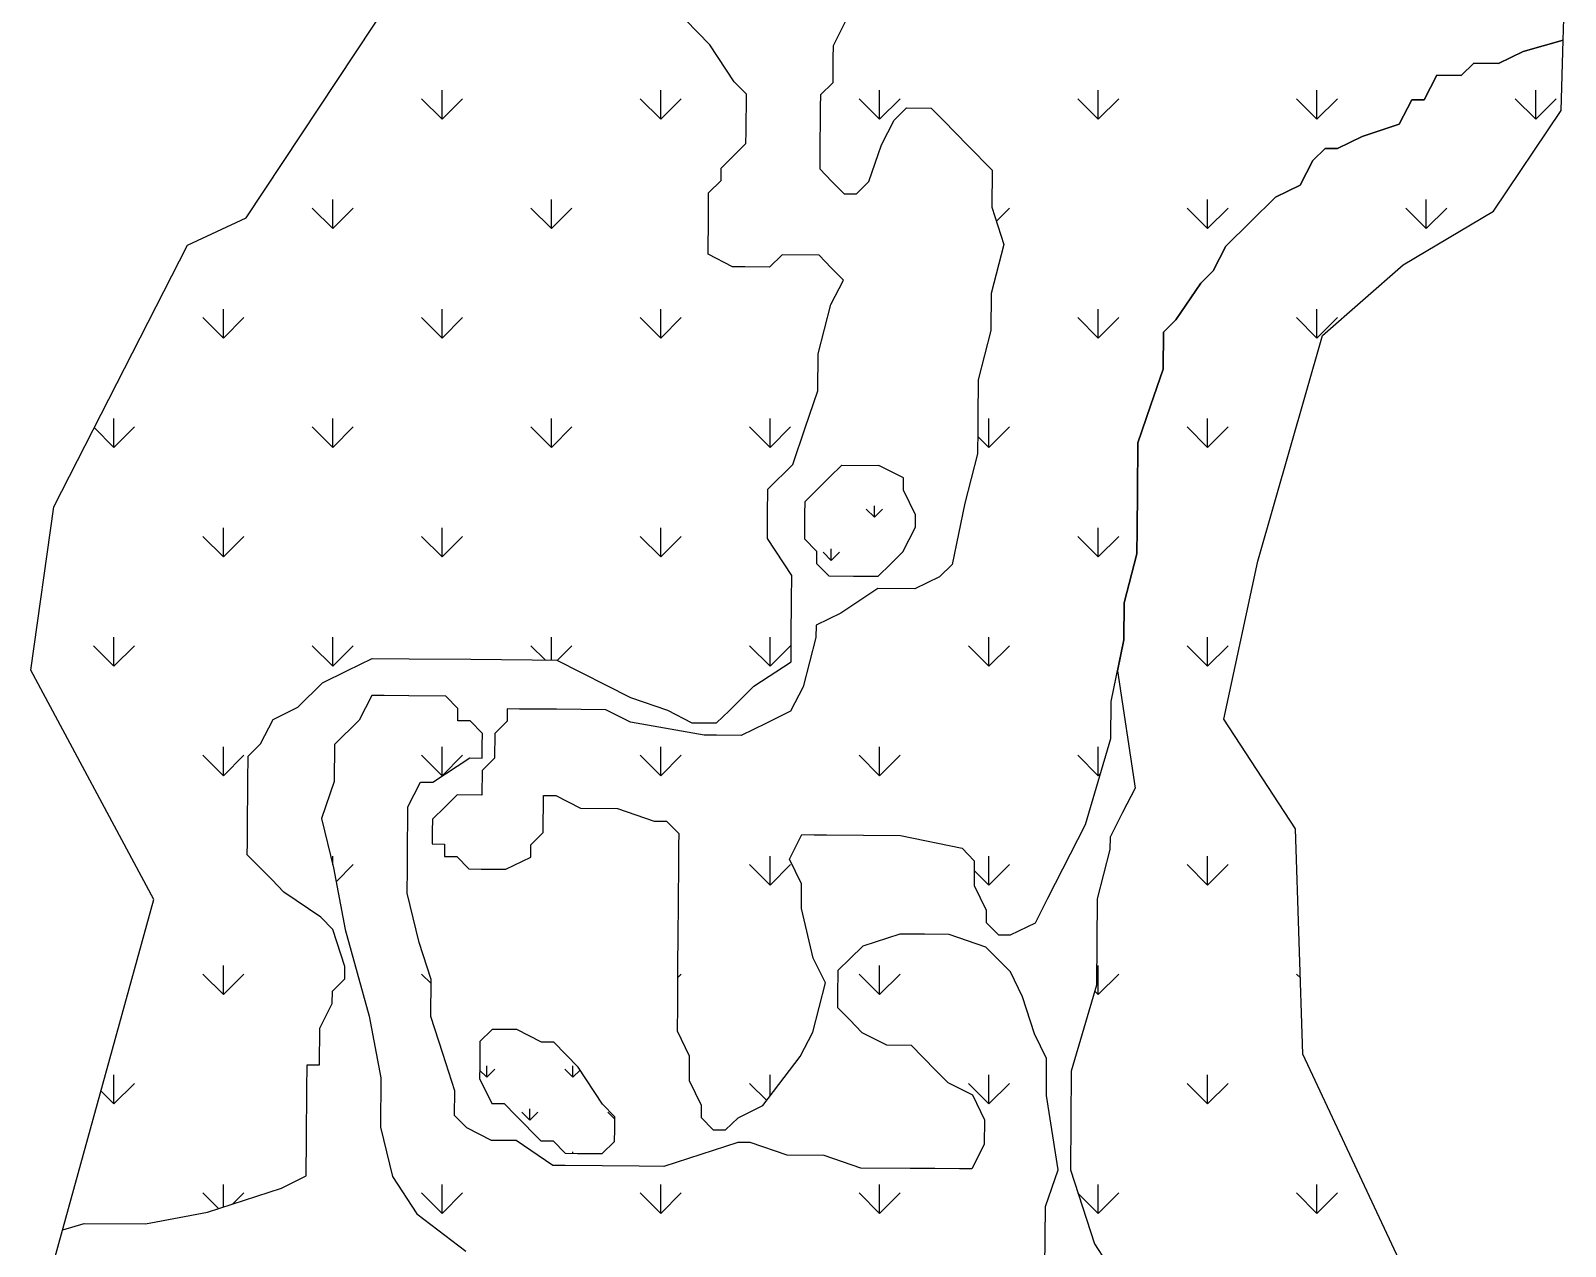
# Model space of a CAD drawing. Header units: metres. Extents: x 336353 to 340664, y 1777288 to 1780698.
# Drawn here: x 336589 to 337093, y 1777936 to 1778335 of the extents above; entities that cross this region are included whole.
import ezdxf

# ---------------------------------------------------------------- set-up
doc = ezdxf.new("R2010")
doc.units = ezdxf.units.M
doc.layers.add('MANGROOVES', color=112, linetype='Continuous')

msp = doc.modelspace()

# ---------------------------------------------------------------- linework, layer by layer
at = {"color": 3}
for p, q in [((336659.31, 1778273.84), (336724.01, 1778371.51)), ((336640.09, 1778264.91), (336659.31, 1778273.84)), ((336596.12, 1778179.03), (336640.09, 1778264.91)), ((336588.56, 1778125.31), (336596.12, 1778179.03)), ((336628.98, 1778050.1), (336588.56, 1778125.31)), ((336594.68, 1777925.64), (336628.98, 1778050.1))]:
    msp.add_line(p, q, dxfattribs=at)
at = {"layer": 'MANGROOVES'}
for p, q in [((337091.97, 1778332.17), (337092.62, 1778354.98)), ((336811.63, 1778330.71), (336803.61, 1778338.87)), ((336856.22, 1778338.44), (336852.11, 1778330.38)), ((336819.63, 1778318.5), (336811.63, 1778330.71)), ((336852.11, 1778330.38), (336852.08, 1778326.33)), ((337070.64, 1778324.55), (337078.77, 1778328.53)), ((337078.77, 1778328.53), (337070.64, 1778324.55)), ((337078.77, 1778328.53), (337091.97, 1778332.17)), ((337091.97, 1778332.17), (337078.77, 1778328.53)), ((337091.31, 1778309.09), (337091.97, 1778332.17)), ((336852.08, 1778326.33), (336852.01, 1778318.23)), ((337058.47, 1778320.6), (337062.55, 1778324.61)), ((337062.55, 1778324.61), (337058.47, 1778320.6)), ((337062.55, 1778324.61), (337070.64, 1778324.55)), ((337070.64, 1778324.55), (337062.55, 1778324.61)), ((336823.64, 1778314.42), (336819.63, 1778318.5)), ((336852.01, 1778318.23), (336847.93, 1778314.22)), ((337046.26, 1778312.6), (337050.37, 1778320.66)), ((337050.37, 1778320.66), (337046.26, 1778312.6)), ((337050.37, 1778320.66), (337058.47, 1778320.6)), ((337058.47, 1778320.6), (337050.37, 1778320.66)), ((336823.55, 1778302.27), (336823.64, 1778314.42)), ((336847.93, 1778314.22), (336847.9, 1778310.17)), ((337038.1, 1778304.57), (337042.21, 1778312.63)), ((337042.21, 1778312.63), (337038.1, 1778304.57)), ((337042.21, 1778312.63), (337046.26, 1778312.6)), ((337046.26, 1778312.6), (337042.21, 1778312.63)), ((336847.9, 1778310.17), (336847.86, 1778306.12)), ((336872.15, 1778305.93), (336876.23, 1778309.94)), ((336876.23, 1778309.94), (336884.32, 1778309.87)), ((336884.32, 1778309.87), (336888.34, 1778305.79)), ((337069.02, 1778276.02), (337091.31, 1778309.09)), ((336823.51, 1778298.23), (336823.55, 1778302.27)), ((336847.86, 1778306.12), (336847.8, 1778298.03)), ((336868.03, 1778297.86), (336872.15, 1778305.93)), ((336888.34, 1778305.79), (336896.37, 1778297.63)), ((337025.92, 1778300.62), (337038.1, 1778304.57)), ((337038.1, 1778304.57), (337025.92, 1778300.62)), ((336815.35, 1778290.2), (336823.51, 1778298.23)), ((336847.8, 1778298.03), (336847.76, 1778293.98)), ((336863.89, 1778285.75), (336868.03, 1778297.86)), ((336896.37, 1778297.63), (336904.4, 1778289.47)), ((337017.79, 1778296.64), (337025.92, 1778300.62)), ((337025.92, 1778300.62), (337017.79, 1778296.64)), ((336847.76, 1778293.98), (336847.73, 1778289.93)), ((337005.55, 1778284.59), (337009.66, 1778292.66)), ((337009.66, 1778292.66), (337005.55, 1778284.59)), ((337009.66, 1778292.66), (337013.75, 1778296.67)), ((337013.75, 1778296.67), (337009.66, 1778292.66)), ((337013.75, 1778296.67), (337017.79, 1778296.64)), ((337017.79, 1778296.64), (337013.75, 1778296.67)), ((336815.32, 1778286.15), (336815.35, 1778290.2)), ((336847.73, 1778289.93), (336851.75, 1778285.85)), ((336904.4, 1778289.47), (336904.3, 1778277.32)), ((336811.17, 1778274.04), (336811.24, 1778282.13)), ((336811.24, 1778282.13), (336815.32, 1778286.15)), ((336851.75, 1778285.85), (336855.76, 1778281.77)), ((336859.81, 1778281.74), (336863.89, 1778285.75)), ((336997.42, 1778280.61), (337005.55, 1778284.59)), ((337005.55, 1778284.59), (336997.42, 1778280.61)), ((336855.76, 1778281.77), (336859.81, 1778281.74)), ((336904.3, 1778277.32), (336908.25, 1778265.15)), ((336989.26, 1778272.58), (336997.42, 1778280.61)), ((336997.42, 1778280.61), (336989.26, 1778272.58)), ((336811.07, 1778261.89), (336811.17, 1778274.04)), ((336981.1, 1778264.55), (336989.26, 1778272.58)), ((336989.26, 1778272.58), (336981.1, 1778264.55)), ((337039.35, 1778258.47), (337069.02, 1778276.02)), ((336819.13, 1778257.78), (336811.07, 1778261.89)), ((336908.25, 1778265.15), (336904.07, 1778248.99)), ((336976.99, 1778256.49), (336981.1, 1778264.55)), ((336981.1, 1778264.55), (336976.99, 1778256.49)), ((336823.18, 1778257.74), (336819.13, 1778257.78)), ((336831.28, 1778257.68), (336823.18, 1778257.74)), ((336835.36, 1778261.69), (336831.28, 1778257.68)), ((336847.5, 1778261.59), (336835.36, 1778261.69)), ((336851.51, 1778257.51), (336847.5, 1778261.59)), ((336855.53, 1778253.43), (336851.51, 1778257.51)), ((337012.92, 1778235.27), (337039.35, 1778258.47)), ((336851.42, 1778245.37), (336855.53, 1778253.43)), ((336964.71, 1778240.4), (336972.91, 1778252.47)), ((336972.91, 1778252.47), (336964.71, 1778240.4)), ((336972.91, 1778252.47), (336976.99, 1778256.49)), ((336976.99, 1778256.49), (336972.91, 1778252.47)), ((336904.07, 1778248.99), (336903.97, 1778236.84)), ((336847.24, 1778229.21), (336851.42, 1778245.37)), ((336903.97, 1778236.84), (336899.79, 1778220.68)), ((336960.63, 1778236.38), (336964.71, 1778240.4)), ((336964.71, 1778240.4), (336960.63, 1778236.38)), ((336960.53, 1778224.24), (336960.63, 1778236.38)), ((336960.63, 1778236.38), (336960.53, 1778224.24)), ((336991.68, 1778161.19), (337012.92, 1778235.27)), ((336847.14, 1778217.06), (336847.24, 1778229.21)), ((336956.39, 1778212.12), (336960.53, 1778224.24)), ((336960.53, 1778224.24), (336956.39, 1778212.12)), ((336842.99, 1778204.95), (336847.14, 1778217.06)), ((336899.79, 1778220.68), (336899.69, 1778208.54)), ((336952.24, 1778200.01), (336956.39, 1778212.12)), ((336956.39, 1778212.12), (336952.24, 1778200.01)), ((336899.69, 1778208.54), (336899.66, 1778204.49)), ((336838.84, 1778192.84), (336842.99, 1778204.95)), ((336899.66, 1778204.49), (336899.59, 1778196.39)), ((336899.59, 1778196.39), (336895.41, 1778180.23)), ((336952.11, 1778183.82), (336952.24, 1778200.01)), ((336952.24, 1778200.01), (336952.11, 1778183.82)), ((336830.68, 1778184.81), (336838.84, 1778192.84)), ((336855.03, 1778192.71), (336850.95, 1778188.69)), ((336855.03, 1778192.71), (336867.18, 1778192.61)), ((336875.24, 1778188.5), (336867.18, 1778192.61)), ((336850.95, 1778188.69), (336846.87, 1778184.68)), ((336875.2, 1778184.45), (336875.24, 1778188.5)), ((336830.62, 1778176.71), (336830.68, 1778184.81)), ((336846.87, 1778184.68), (336842.79, 1778180.66)), ((336879.19, 1778176.32), (336875.2, 1778184.45)), ((336952.01, 1778171.68), (336952.11, 1778183.82)), ((336952.11, 1778183.82), (336952.01, 1778171.68)), ((336830.55, 1778168.62), (336830.62, 1778176.71)), ((336842.76, 1778176.62), (336842.69, 1778168.52)), ((336842.79, 1778180.66), (336842.76, 1778176.62)), ((336879.15, 1778172.27), (336879.19, 1778176.32)), ((336895.41, 1778180.23), (336891.2, 1778160.03)), ((336875.04, 1778164.21), (336879.15, 1778172.27)), ((336951.94, 1778163.58), (336952.01, 1778171.68)), ((336952.01, 1778171.68), (336951.94, 1778163.58)), ((336838.55, 1778156.41), (336830.55, 1778168.62)), ((336842.69, 1778168.52), (336846.71, 1778164.44)), ((336846.71, 1778164.44), (336846.67, 1778160.39)), ((336870.96, 1778160.19), (336875.04, 1778164.21)), ((336947.76, 1778147.42), (336951.94, 1778163.58)), ((336951.94, 1778163.58), (336947.76, 1778147.42)), ((336980.48, 1778109.3), (336991.68, 1778161.19)), ((336838.48, 1778148.31), (336838.55, 1778156.41)), ((336846.67, 1778160.39), (336850.69, 1778156.31)), ((336850.69, 1778156.31), (336858.78, 1778156.24)), ((336858.78, 1778156.24), (336862.83, 1778156.21)), ((336862.83, 1778156.21), (336866.88, 1778156.18)), ((336866.88, 1778156.18), (336870.96, 1778160.19)), ((336887.12, 1778156.01), (336878.99, 1778152.03)), ((336891.2, 1778160.03), (336887.12, 1778156.01)), ((336866.85, 1778152.13), (336854.64, 1778144.13)), ((336878.99, 1778152.03), (336866.85, 1778152.13)), ((336838.38, 1778136.17), (336838.48, 1778148.31)), ((336947.66, 1778135.28), (336947.76, 1778147.42)), ((336947.76, 1778147.42), (336947.66, 1778135.28)), ((336854.64, 1778144.13), (336846.51, 1778140.15)), ((336838.35, 1778132.12), (336838.38, 1778136.17)), ((336846.48, 1778136.1), (336842.3, 1778119.94)), ((336846.51, 1778140.15), (336846.48, 1778136.1)), ((336838.31, 1778128.07), (336838.35, 1778132.12)), ((336943.45, 1778115.07), (336947.66, 1778135.28)), ((336947.66, 1778135.28), (336945.56, 1778125.17)), ((336692.57, 1778125.21), (336700.7, 1778129.19)), ((336700.7, 1778129.19), (336712.84, 1778129.09)), ((336712.84, 1778129.09), (336733.08, 1778128.93)), ((336733.08, 1778128.93), (336753.32, 1778128.76)), ((336753.32, 1778128.76), (336761.41, 1778128.7)), ((336761.41, 1778128.7), (336785.6, 1778116.36)), ((336826.11, 1778120.07), (336838.31, 1778128.07)), ((336676.28, 1778113.2), (336684.44, 1778121.23)), ((336684.44, 1778121.23), (336692.57, 1778125.21)), ((336945.56, 1778125.17), (336951.31, 1778086.66)), ((336700.6, 1778117.05), (336696.49, 1778108.99)), ((336704.65, 1778117.02), (336700.6, 1778117.05)), ((336712.74, 1778116.95), (336704.65, 1778117.02)), ((336724.89, 1778116.85), (336712.74, 1778116.95)), ((336728.9, 1778112.77), (336724.89, 1778116.85)), ((336785.6, 1778116.36), (336797.71, 1778112.21)), ((336817.95, 1778112.04), (336826.11, 1778120.07)), ((336842.3, 1778119.94), (336838.18, 1778111.88)), ((336668.15, 1778109.22), (336676.28, 1778113.2)), ((336728.87, 1778108.72), (336728.9, 1778112.77)), ((336745.09, 1778112.64), (336745.06, 1778108.59)), ((336749.14, 1778112.6), (336745.09, 1778112.64)), ((336761.28, 1778112.51), (336749.14, 1778112.6)), ((336777.47, 1778112.37), (336761.28, 1778112.51)), ((336785.53, 1778108.26), (336777.47, 1778112.37)), ((336797.71, 1778112.21), (336805.77, 1778108.09)), ((336813.86, 1778108.03), (336817.95, 1778112.04)), ((336838.18, 1778111.88), (336830.05, 1778107.9)), ((336943.35, 1778102.92), (336943.45, 1778115.07)), ((336664.04, 1778101.15), (336668.15, 1778109.22)), ((336696.49, 1778108.99), (336688.33, 1778100.96)), ((336732.91, 1778108.69), (336728.87, 1778108.72)), ((336736.93, 1778104.61), (336732.91, 1778108.69)), ((336745.06, 1778108.59), (336740.98, 1778104.57)), ((336809.78, 1778104.01), (336785.53, 1778108.26)), ((336805.77, 1778108.09), (336813.86, 1778108.03)), ((336830.05, 1778107.9), (336821.93, 1778103.91)), ((337003.96, 1778073.29), (336980.48, 1778109.3)), ((336659.96, 1778097.14), (336664.04, 1778101.15)), ((336688.33, 1778100.96), (336688.23, 1778088.81)), ((336736.86, 1778096.51), (336736.9, 1778100.56)), ((336736.9, 1778100.56), (336736.93, 1778104.61)), ((336740.98, 1778104.57), (336740.91, 1778096.48)), ((336813.83, 1778103.98), (336809.78, 1778104.01)), ((336821.93, 1778103.91), (336813.83, 1778103.98)), ((336935.03, 1778074.65), (336943.35, 1778102.92)), ((336659.89, 1778089.04), (336659.96, 1778097.14)), ((336720.61, 1778088.55), (336732.82, 1778096.54)), ((336732.82, 1778096.54), (336736.86, 1778096.51)), ((336740.91, 1778096.48), (336736.83, 1778092.46)), ((336736.83, 1778092.46), (336736.76, 1778084.37)), ((336659.86, 1778084.99), (336659.89, 1778089.04)), ((336688.23, 1778088.81), (336684.08, 1778076.7)), ((336712.45, 1778080.52), (336716.56, 1778088.58)), ((336716.56, 1778088.58), (336720.61, 1778088.55)), ((336951.31, 1778086.66), (336947.2, 1778078.6)), ((336659.79, 1778076.9), (336659.86, 1778084.99)), ((336712.41, 1778076.47), (336712.45, 1778080.52)), ((336724.59, 1778080.42), (336720.51, 1778076.4)), ((336728.67, 1778084.43), (336724.59, 1778080.42)), ((336736.76, 1778084.37), (336728.67, 1778084.43)), ((336756.97, 1778080.15), (336757, 1778084.2)), ((336757, 1778084.2), (336761.05, 1778084.17)), ((336761.05, 1778084.17), (336769.11, 1778080.05)), ((336659.76, 1778072.85), (336659.79, 1778076.9)), ((336684.08, 1778076.7), (336688, 1778060.47)), ((336712.35, 1778068.37), (336712.41, 1778076.47)), ((336720.51, 1778076.4), (336720.47, 1778072.35)), ((336756.9, 1778072.06), (336756.94, 1778076.11)), ((336756.94, 1778076.11), (336756.97, 1778080.15)), ((336769.11, 1778080.05), (336781.25, 1778079.96)), ((336781.25, 1778079.96), (336793.36, 1778075.81)), ((336793.36, 1778075.81), (336797.41, 1778075.78)), ((336797.41, 1778075.78), (336801.42, 1778071.69)), ((336947.2, 1778078.6), (336943.09, 1778070.54)), ((336659.73, 1778068.8), (336659.76, 1778072.85)), ((336720.47, 1778072.35), (336720.44, 1778068.31)), ((336752.82, 1778068.04), (336756.9, 1778072.06)), ((336801.42, 1778071.69), (336801.39, 1778067.65)), ((336837.79, 1778063.3), (336841.9, 1778071.36)), ((336841.9, 1778071.36), (336845.95, 1778071.33)), ((336845.95, 1778071.33), (336849.99, 1778071.3)), ((336849.99, 1778071.3), (336874.28, 1778071.1)), ((336874.28, 1778071.1), (336894.48, 1778066.89)), ((336922.68, 1778050.46), (336935.03, 1778074.65)), ((336943.09, 1778070.54), (336943.05, 1778066.49)), ((337006.44, 1777999.29), (337003.96, 1778073.29)), ((336659.7, 1778064.75), (336659.73, 1778068.8)), ((336712.28, 1778060.28), (336712.35, 1778068.37)), ((336720.44, 1778068.31), (336724.49, 1778068.27)), ((336724.49, 1778068.27), (336724.46, 1778064.23)), ((336752.79, 1778063.99), (336752.82, 1778068.04)), ((336801.39, 1778067.65), (336801.36, 1778063.6)), ((336894.48, 1778066.89), (336898.5, 1778062.81)), ((336943.05, 1778066.49), (336938.87, 1778050.33)), ((336663.71, 1778060.67), (336659.7, 1778064.75)), ((336667.72, 1778056.59), (336663.71, 1778060.67)), ((336688, 1778060.47), (336691.88, 1778040.2)), ((336712.21, 1778052.18), (336712.28, 1778060.28)), ((336724.46, 1778064.23), (336728.5, 1778064.19)), ((336728.5, 1778064.19), (336732.52, 1778060.11)), ((336744.66, 1778060.01), (336752.79, 1778063.99)), ((336801.36, 1778063.6), (336801.23, 1778047.41)), ((336841.77, 1778055.17), (336837.79, 1778063.3)), ((336898.5, 1778062.81), (336898.43, 1778054.71)), ((336671.74, 1778052.51), (336667.72, 1778056.59)), ((336732.52, 1778060.11), (336736.57, 1778060.08)), ((336736.57, 1778060.08), (336740.61, 1778060.05)), ((336740.61, 1778060.05), (336744.66, 1778060.01)), ((336841.7, 1778047.07), (336841.77, 1778055.17)), ((336683.82, 1778044.31), (336671.74, 1778052.51)), ((336716.13, 1778035.95), (336712.21, 1778052.18)), ((336898.43, 1778054.71), (336902.41, 1778046.58)), ((336918.57, 1778042.4), (336922.68, 1778050.46)), ((336938.87, 1778050.33), (336938.64, 1778021.99)), ((336801.23, 1778047.41), (336801.16, 1778039.31)), ((336845.62, 1778030.85), (336841.7, 1778047.07)), ((336902.41, 1778046.58), (336902.38, 1778042.53)), ((336687.83, 1778040.23), (336683.82, 1778044.31)), ((336691.78, 1778028.06), (336687.83, 1778040.23)), ((336691.88, 1778040.2), (336699.74, 1778011.8)), ((336902.38, 1778042.53), (336906.4, 1778038.45)), ((336910.44, 1778038.42), (336918.57, 1778042.4)), ((336720.08, 1778023.78), (336716.13, 1778035.95)), ((336801.16, 1778039.31), (336801.06, 1778027.16)), ((336874.02, 1778038.71), (336861.84, 1778034.77)), ((336882.11, 1778038.65), (336874.02, 1778038.71)), ((336890.21, 1778038.58), (336882.11, 1778038.65)), ((336902.32, 1778034.43), (336890.21, 1778038.58)), ((336906.4, 1778038.45), (336910.44, 1778038.42)), ((336849.6, 1778022.72), (336845.62, 1778030.85)), ((336857.76, 1778030.75), (336853.68, 1778026.74)), ((336861.84, 1778034.77), (336857.76, 1778030.75)), ((336910.34, 1778026.27), (336902.32, 1778034.43)), ((336691.75, 1778024.01), (336691.78, 1778028.06)), ((336801.06, 1778027.16), (336801.03, 1778023.12)), ((336853.68, 1778026.74), (336853.61, 1778018.64)), ((336914.33, 1778018.14), (336910.34, 1778026.27)), ((336687.63, 1778015.94), (336687.67, 1778019.99)), ((336687.67, 1778019.99), (336691.75, 1778024.01)), ((336719.98, 1778011.63), (336720.08, 1778023.78)), ((336801.03, 1778023.12), (336801, 1778019.07)), ((336845.42, 1778006.56), (336849.6, 1778022.72)), ((336938.64, 1778021.99), (336930.32, 1777993.72)), ((336683.52, 1778007.88), (336687.63, 1778015.94)), ((336800.96, 1778015.02), (336800.9, 1778006.92)), ((336801, 1778019.07), (336800.96, 1778015.02)), ((336853.61, 1778018.64), (336853.58, 1778014.59)), ((336918.27, 1778005.97), (336914.33, 1778018.14)), ((336699.74, 1778011.8), (336703.62, 1777991.52)), ((336723.93, 1777999.46), (336719.98, 1778011.63)), ((336853.58, 1778014.59), (336857.59, 1778010.51)), ((336857.59, 1778010.51), (336861.61, 1778006.43)), ((336683.42, 1777995.74), (336683.52, 1778007.88)), ((336740.18, 1778007.42), (336736.1, 1778003.4)), ((336744.23, 1778007.39), (336740.18, 1778007.42)), ((336748.28, 1778007.35), (336744.23, 1778007.39)), ((336756.34, 1778003.24), (336748.28, 1778007.35)), ((336800.9, 1778006.92), (336804.88, 1777998.79)), ((336841.31, 1777998.5), (336845.42, 1778006.56)), ((336861.61, 1778006.43), (336869.67, 1778002.31)), ((336922.26, 1777997.84), (336918.27, 1778005.97)), ((336736.1, 1778003.4), (336736.07, 1777999.36)), ((336760.39, 1778003.21), (336756.34, 1778003.24)), ((336768.42, 1777995.04), (336760.39, 1778003.21)), ((336869.67, 1778002.31), (336877.77, 1778002.25)), ((336877.77, 1778002.25), (336885.79, 1777994.09)), ((336679.31, 1777987.67), (336679.37, 1777995.77)), ((336679.37, 1777995.77), (336683.42, 1777995.74)), ((336727.88, 1777987.28), (336723.93, 1777999.46)), ((336736.04, 1777995.31), (336736, 1777991.26)), ((336736.07, 1777999.36), (336736.04, 1777995.31)), ((336776.41, 1777982.83), (336768.42, 1777995.04)), ((336804.88, 1777998.79), (336804.81, 1777990.7)), ((336829.03, 1777982.4), (336841.31, 1777998.5)), ((336922.16, 1777985.69), (336922.26, 1777997.84)), ((337039.64, 1777928.29), (337006.44, 1777999.29)), ((336703.62, 1777991.52), (336703.49, 1777975.33)), ((336736, 1777991.26), (336739.99, 1777983.13)), ((336804.81, 1777990.7), (336808.79, 1777982.57)), ((336885.79, 1777994.09), (336889.81, 1777990)), ((336889.81, 1777990), (336897.87, 1777985.89)), ((336930.32, 1777993.72), (336930.19, 1777977.53)), ((336679.17, 1777971.48), (336679.31, 1777987.67)), ((336727.81, 1777979.18), (336727.88, 1777987.28)), ((336897.87, 1777985.89), (336901.85, 1777977.76)), ((336926.01, 1777961.37), (336922.16, 1777985.69)), ((336739.99, 1777983.13), (336744.03, 1777983.1)), ((336744.03, 1777983.1), (336748.05, 1777979.02)), ((336780.43, 1777978.75), (336776.41, 1777982.83)), ((336808.79, 1777982.57), (336808.76, 1777978.52)), ((336820.9, 1777978.42), (336829.03, 1777982.4)), ((336703.49, 1777975.33), (336707.41, 1777959.11)), ((336731.82, 1777975.1), (336727.81, 1777979.18)), ((336739.89, 1777970.99), (336731.82, 1777975.1)), ((336748.05, 1777979.02), (336756.08, 1777970.85)), ((336780.36, 1777970.66), (336780.39, 1777974.7)), ((336780.39, 1777974.7), (336780.43, 1777978.75)), ((336808.76, 1777978.52), (336812.77, 1777974.44)), ((336816.82, 1777974.41), (336820.9, 1777978.42)), ((336901.85, 1777977.76), (336901.79, 1777969.66)), ((336930.19, 1777977.53), (336930.05, 1777961.34)), ((336679.07, 1777959.34), (336679.17, 1777971.48)), ((336747.98, 1777970.92), (336739.89, 1777970.99)), ((336760.06, 1777962.72), (336747.98, 1777970.92)), ((336756.08, 1777970.85), (336760.12, 1777970.82)), ((336760.12, 1777970.82), (336764.14, 1777966.74)), ((336776.28, 1777966.64), (336780.36, 1777970.66)), ((336820.84, 1777970.33), (336808.66, 1777966.38)), ((336812.77, 1777974.44), (336816.82, 1777974.41)), ((336824.88, 1777970.29), (336820.84, 1777970.33)), ((336836.99, 1777966.14), (336824.88, 1777970.29)), ((336901.79, 1777969.66), (336897.67, 1777961.6)), ((336764.14, 1777966.74), (336768.19, 1777966.71)), ((336768.19, 1777966.71), (336776.28, 1777966.64)), ((336808.66, 1777966.38), (336796.49, 1777962.43)), ((336849.14, 1777966.05), (336836.99, 1777966.14)), ((336861.25, 1777961.9), (336849.14, 1777966.05)), ((336764.11, 1777962.69), (336760.06, 1777962.72)), ((336788.39, 1777962.49), (336764.11, 1777962.69)), ((336796.49, 1777962.43), (336788.39, 1777962.49)), ((336877.44, 1777961.77), (336861.25, 1777961.9)), ((336885.53, 1777961.7), (336877.44, 1777961.77)), ((336893.63, 1777961.63), (336885.53, 1777961.7)), ((336897.67, 1777961.6), (336893.63, 1777961.63)), ((336921.86, 1777949.26), (336926.01, 1777961.37)), ((336930.05, 1777961.34), (336934, 1777949.16)), ((336658.77, 1777951.41), (336670.95, 1777955.35)), ((336670.95, 1777955.35), (336679.07, 1777959.34)), ((336707.41, 1777959.11), (336715.4, 1777946.9)), ((336646.6, 1777947.46), (336658.77, 1777951.41)), ((336626.32, 1777943.57), (336646.6, 1777947.46)), ((336715.4, 1777946.9), (336731.49, 1777934.62)), ((336921.69, 1777929.02), (336921.86, 1777949.26)), ((336934, 1777949.16), (336937.95, 1777936.98)), ((336599.08, 1777941.6), (336606.09, 1777943.74)), ((336606.09, 1777943.74), (336626.32, 1777943.57)), ((336937.95, 1777936.98), (336945.95, 1777924.77))]:
    msp.add_line(p, q, dxfattribs=at)
at = {"layer": 'MANGROOVES', "linetype": 'Continuous'}
for p, q in [((336723.68, 1778306.24), (336716.95, 1778312.97)), ((336723.68, 1778306.24), (336723.68, 1778315.76)), ((336723.68, 1778306.24), (336730.42, 1778312.97)), ((336795.53, 1778306.24), (336788.79, 1778312.97)), ((336795.53, 1778306.24), (336795.53, 1778315.76)), ((336795.53, 1778306.24), (336802.26, 1778312.97)), ((336867.37, 1778306.24), (336860.63, 1778312.97)), ((336867.37, 1778306.24), (336867.37, 1778315.76)), ((336867.37, 1778306.24), (336874.1, 1778312.97)), ((336939.21, 1778306.24), (336932.47, 1778312.97)), ((336939.21, 1778306.24), (336939.21, 1778315.76)), ((336939.21, 1778306.24), (336945.94, 1778312.97)), ((337011.05, 1778306.24), (337004.32, 1778312.97)), ((337011.05, 1778306.24), (337011.05, 1778315.76)), ((337011.05, 1778306.24), (337017.79, 1778312.97)), ((337082.89, 1778306.24), (337076.16, 1778312.97)), ((337082.89, 1778306.24), (337082.89, 1778315.76)), ((337082.89, 1778306.24), (337089.63, 1778312.97)), ((336687.76, 1778270.32), (336681.03, 1778277.05)), ((336687.76, 1778270.32), (336687.76, 1778279.84)), ((336687.76, 1778270.32), (336694.5, 1778277.05)), ((336759.6, 1778270.32), (336752.87, 1778277.05)), ((336759.6, 1778270.32), (336759.6, 1778279.84)), ((336759.6, 1778270.32), (336766.34, 1778277.05)), ((336905.77, 1778272.79), (336910.02, 1778277.05)), ((336975.13, 1778270.32), (336968.4, 1778277.05)), ((336975.13, 1778270.32), (336975.13, 1778279.84)), ((336975.13, 1778270.32), (336981.87, 1778277.05)), ((337046.97, 1778270.32), (337040.24, 1778277.05)), ((337046.97, 1778270.32), (337046.97, 1778279.84)), ((337046.97, 1778270.32), (337053.71, 1778277.05)), ((336651.84, 1778234.4), (336651.84, 1778243.92)), ((336723.68, 1778234.4), (336723.68, 1778243.92)), ((336795.53, 1778234.4), (336795.53, 1778243.92)), ((336939.21, 1778234.4), (336939.21, 1778243.92)), ((337011.05, 1778234.4), (337011.05, 1778243.92)), ((336651.84, 1778234.4), (336645.11, 1778241.13)), ((336651.84, 1778234.4), (336658.58, 1778241.13)), ((336723.68, 1778234.4), (336716.95, 1778241.13)), ((336723.68, 1778234.4), (336730.42, 1778241.13)), ((336795.53, 1778234.4), (336788.79, 1778241.13)), ((336795.53, 1778234.4), (336802.26, 1778241.13)), ((336939.21, 1778234.4), (336932.47, 1778241.13)), ((336939.21, 1778234.4), (336945.94, 1778241.13)), ((337011.05, 1778234.4), (337004.32, 1778241.13)), ((337011.05, 1778234.4), (337017.79, 1778241.13)), ((336615.92, 1778198.47), (336615.92, 1778208)), ((336687.76, 1778198.47), (336687.76, 1778208)), ((336759.6, 1778198.47), (336759.6, 1778208)), ((336831.45, 1778198.47), (336831.45, 1778208)), ((336903.29, 1778198.47), (336903.29, 1778208)), ((336975.13, 1778198.47), (336975.13, 1778208)), ((336615.92, 1778198.48), (336609.41, 1778204.98)), ((336615.92, 1778198.48), (336622.66, 1778205.21)), ((336687.76, 1778198.48), (336681.03, 1778205.21)), ((336687.76, 1778198.48), (336694.5, 1778205.21)), ((336759.6, 1778198.48), (336752.87, 1778205.21)), ((336759.6, 1778198.48), (336766.34, 1778205.21)), ((336831.45, 1778198.48), (336824.71, 1778205.21)), ((336831.45, 1778198.48), (336838.18, 1778205.21)), ((336903.29, 1778198.48), (336899.64, 1778202.13)), ((336903.29, 1778198.48), (336910.02, 1778205.21)), ((336975.13, 1778198.48), (336968.4, 1778205.21)), ((336975.13, 1778198.48), (336981.87, 1778205.21)), ((336865.67, 1778175.56), (336863.02, 1778178.22)), ((336865.67, 1778175.57), (336865.67, 1778179.32)), ((336865.67, 1778175.56), (336868.32, 1778178.22)), ((336651.84, 1778162.55), (336651.84, 1778172.08)), ((336723.68, 1778162.55), (336723.68, 1778172.08)), ((336795.53, 1778162.55), (336795.53, 1778172.08)), ((336939.21, 1778162.55), (336939.21, 1778172.08)), ((336651.84, 1778162.55), (336645.11, 1778169.29)), ((336651.84, 1778162.55), (336658.58, 1778169.29)), ((336723.68, 1778162.55), (336716.95, 1778169.29)), ((336723.68, 1778162.55), (336730.42, 1778169.29)), ((336795.53, 1778162.55), (336788.79, 1778169.29)), ((336795.53, 1778162.55), (336802.26, 1778169.29)), ((336939.21, 1778162.55), (336932.47, 1778169.29)), ((336939.21, 1778162.55), (336945.94, 1778169.29)), ((336851.53, 1778161.42), (336848.88, 1778164.07)), ((336851.53, 1778161.42), (336851.53, 1778165.17)), ((336851.53, 1778161.42), (336854.18, 1778164.07)), ((336615.92, 1778126.63), (336615.92, 1778136.16)), ((336687.76, 1778126.63), (336687.76, 1778136.16)), ((336759.6, 1778128.71), (336759.6, 1778136.16)), ((336831.45, 1778126.63), (336831.45, 1778136.16)), ((336903.29, 1778126.63), (336903.29, 1778136.16)), ((336975.13, 1778126.63), (336975.13, 1778136.16)), ((336615.92, 1778126.63), (336609.19, 1778133.37)), ((336615.92, 1778126.63), (336622.66, 1778133.37)), ((336687.76, 1778126.63), (336681.03, 1778133.37)), ((336687.76, 1778126.63), (336694.5, 1778133.37)), ((336757.51, 1778128.73), (336752.87, 1778133.37)), ((336761.58, 1778128.61), (336766.34, 1778133.37)), ((336831.45, 1778126.63), (336824.71, 1778133.37)), ((336831.45, 1778126.63), (336838.18, 1778133.37)), ((336903.29, 1778126.63), (336896.55, 1778133.37)), ((336903.29, 1778126.63), (336910.02, 1778133.37)), ((336975.13, 1778126.63), (336968.4, 1778133.37)), ((336975.13, 1778126.63), (336981.87, 1778133.37)), ((336651.84, 1778090.71), (336645.11, 1778097.45)), ((336651.84, 1778090.71), (336651.84, 1778100.24)), ((336651.84, 1778090.71), (336658.58, 1778097.45)), ((336723.68, 1778090.71), (336716.95, 1778097.45)), ((336723.68, 1778090.71), (336723.68, 1778100.24)), ((336723.68, 1778090.71), (336730.42, 1778097.45)), ((336795.53, 1778090.71), (336788.79, 1778097.45)), ((336795.53, 1778090.71), (336795.53, 1778100.24)), ((336795.53, 1778090.71), (336802.26, 1778097.45)), ((336867.37, 1778090.71), (336860.63, 1778097.45)), ((336867.37, 1778090.71), (336867.37, 1778100.24)), ((336867.37, 1778090.71), (336874.1, 1778097.45)), ((336939.21, 1778090.71), (336932.47, 1778097.45)), ((336939.21, 1778090.71), (336939.21, 1778100.24)), ((336939.21, 1778090.71), (336939.98, 1778091.49)), ((336687.76, 1778061.44), (336687.76, 1778064.32)), ((336688.87, 1778055.9), (336694.5, 1778061.53)), ((336831.45, 1778054.79), (336824.71, 1778061.53)), ((336831.45, 1778054.79), (336831.45, 1778064.32)), ((336831.45, 1778054.79), (336838.18, 1778061.53)), ((336903.29, 1778054.79), (336903.29, 1778064.32)), ((336903.29, 1778054.79), (336910.02, 1778061.53)), ((336975.13, 1778054.79), (336968.4, 1778061.53)), ((336975.13, 1778054.79), (336975.13, 1778064.32)), ((336975.13, 1778054.79), (336981.87, 1778061.53)), ((336903.29, 1778054.79), (336898.47, 1778059.61)), ((336651.84, 1778018.87), (336645.11, 1778025.61)), ((336651.84, 1778018.87), (336651.84, 1778028.39)), ((336651.84, 1778018.87), (336658.58, 1778025.61)), ((336720.07, 1778022.49), (336716.95, 1778025.61)), ((336801.04, 1778024.38), (336802.26, 1778025.61)), ((336867.37, 1778018.87), (336860.63, 1778025.61)), ((336867.37, 1778018.87), (336867.37, 1778028.39)), ((336867.37, 1778018.87), (336874.1, 1778025.61)), ((336939.21, 1778018.87), (336939.21, 1778028.39)), ((336939.21, 1778018.87), (336945.94, 1778025.61)), ((337005.6, 1778024.32), (337004.32, 1778025.61)), ((336939.21, 1778018.87), (336938.06, 1778020.02)), ((336738.39, 1777991.72), (336738.39, 1777995.47)), ((336766.68, 1777991.72), (336766.68, 1777995.47)), ((336615.92, 1777982.95), (336615.92, 1777992.47)), ((336615.92, 1777982.95), (336622.66, 1777989.68)), ((336738.39, 1777991.72), (336736.03, 1777994.08)), ((336738.39, 1777991.72), (336741.04, 1777994.37)), ((336766.68, 1777991.72), (336764.02, 1777994.37)), ((336766.68, 1777991.72), (336769.04, 1777994.09)), ((336830.31, 1777984.08), (336824.71, 1777989.68)), ((336831.45, 1777985.57), (336831.45, 1777992.47)), ((336903.29, 1777982.95), (336896.55, 1777989.68)), ((336903.29, 1777982.95), (336903.29, 1777992.47)), ((336903.29, 1777982.95), (336910.02, 1777989.68)), ((336975.13, 1777982.95), (336968.4, 1777989.68)), ((336975.13, 1777982.95), (336975.13, 1777992.47)), ((336975.13, 1777982.95), (336981.87, 1777989.68)), ((336615.92, 1777982.95), (336611.65, 1777987.22)), ((336752.53, 1777977.57), (336749.88, 1777980.23)), ((336752.53, 1777977.58), (336752.53, 1777981.33)), ((336752.53, 1777977.57), (336755.19, 1777980.23)), ((336780.42, 1777977.97), (336778.17, 1777980.23)), ((336766.68, 1777966.72), (336766.68, 1777967.18)), ((336651.84, 1777949.16), (336651.84, 1777956.55)), ((336723.68, 1777947.03), (336723.68, 1777956.55)), ((336795.53, 1777947.03), (336795.53, 1777956.55)), ((336867.37, 1777947.03), (336867.37, 1777956.55)), ((336939.21, 1777947.03), (336939.21, 1777956.55)), ((337011.05, 1777947.03), (337011.05, 1777956.55)), ((336650.23, 1777948.64), (336645.11, 1777953.76)), ((336654.99, 1777950.18), (336658.58, 1777953.76)), ((336723.68, 1777947.03), (336716.95, 1777953.76)), ((336723.68, 1777947.03), (336730.42, 1777953.76)), ((336795.53, 1777947.03), (336788.79, 1777953.76)), ((336795.53, 1777947.03), (336802.26, 1777953.76)), ((336867.37, 1777947.03), (336860.63, 1777953.76)), ((336867.37, 1777947.03), (336874.1, 1777953.76)), ((336939.21, 1777947.03), (336932.53, 1777953.71)), ((336939.21, 1777947.03), (336945.94, 1777953.76)), ((337011.05, 1777947.03), (337004.32, 1777953.76)), ((337011.05, 1777947.03), (337017.79, 1777953.76))]:
    msp.add_line(p, q, dxfattribs=at)

doc.saveas('drawing.dxf')
